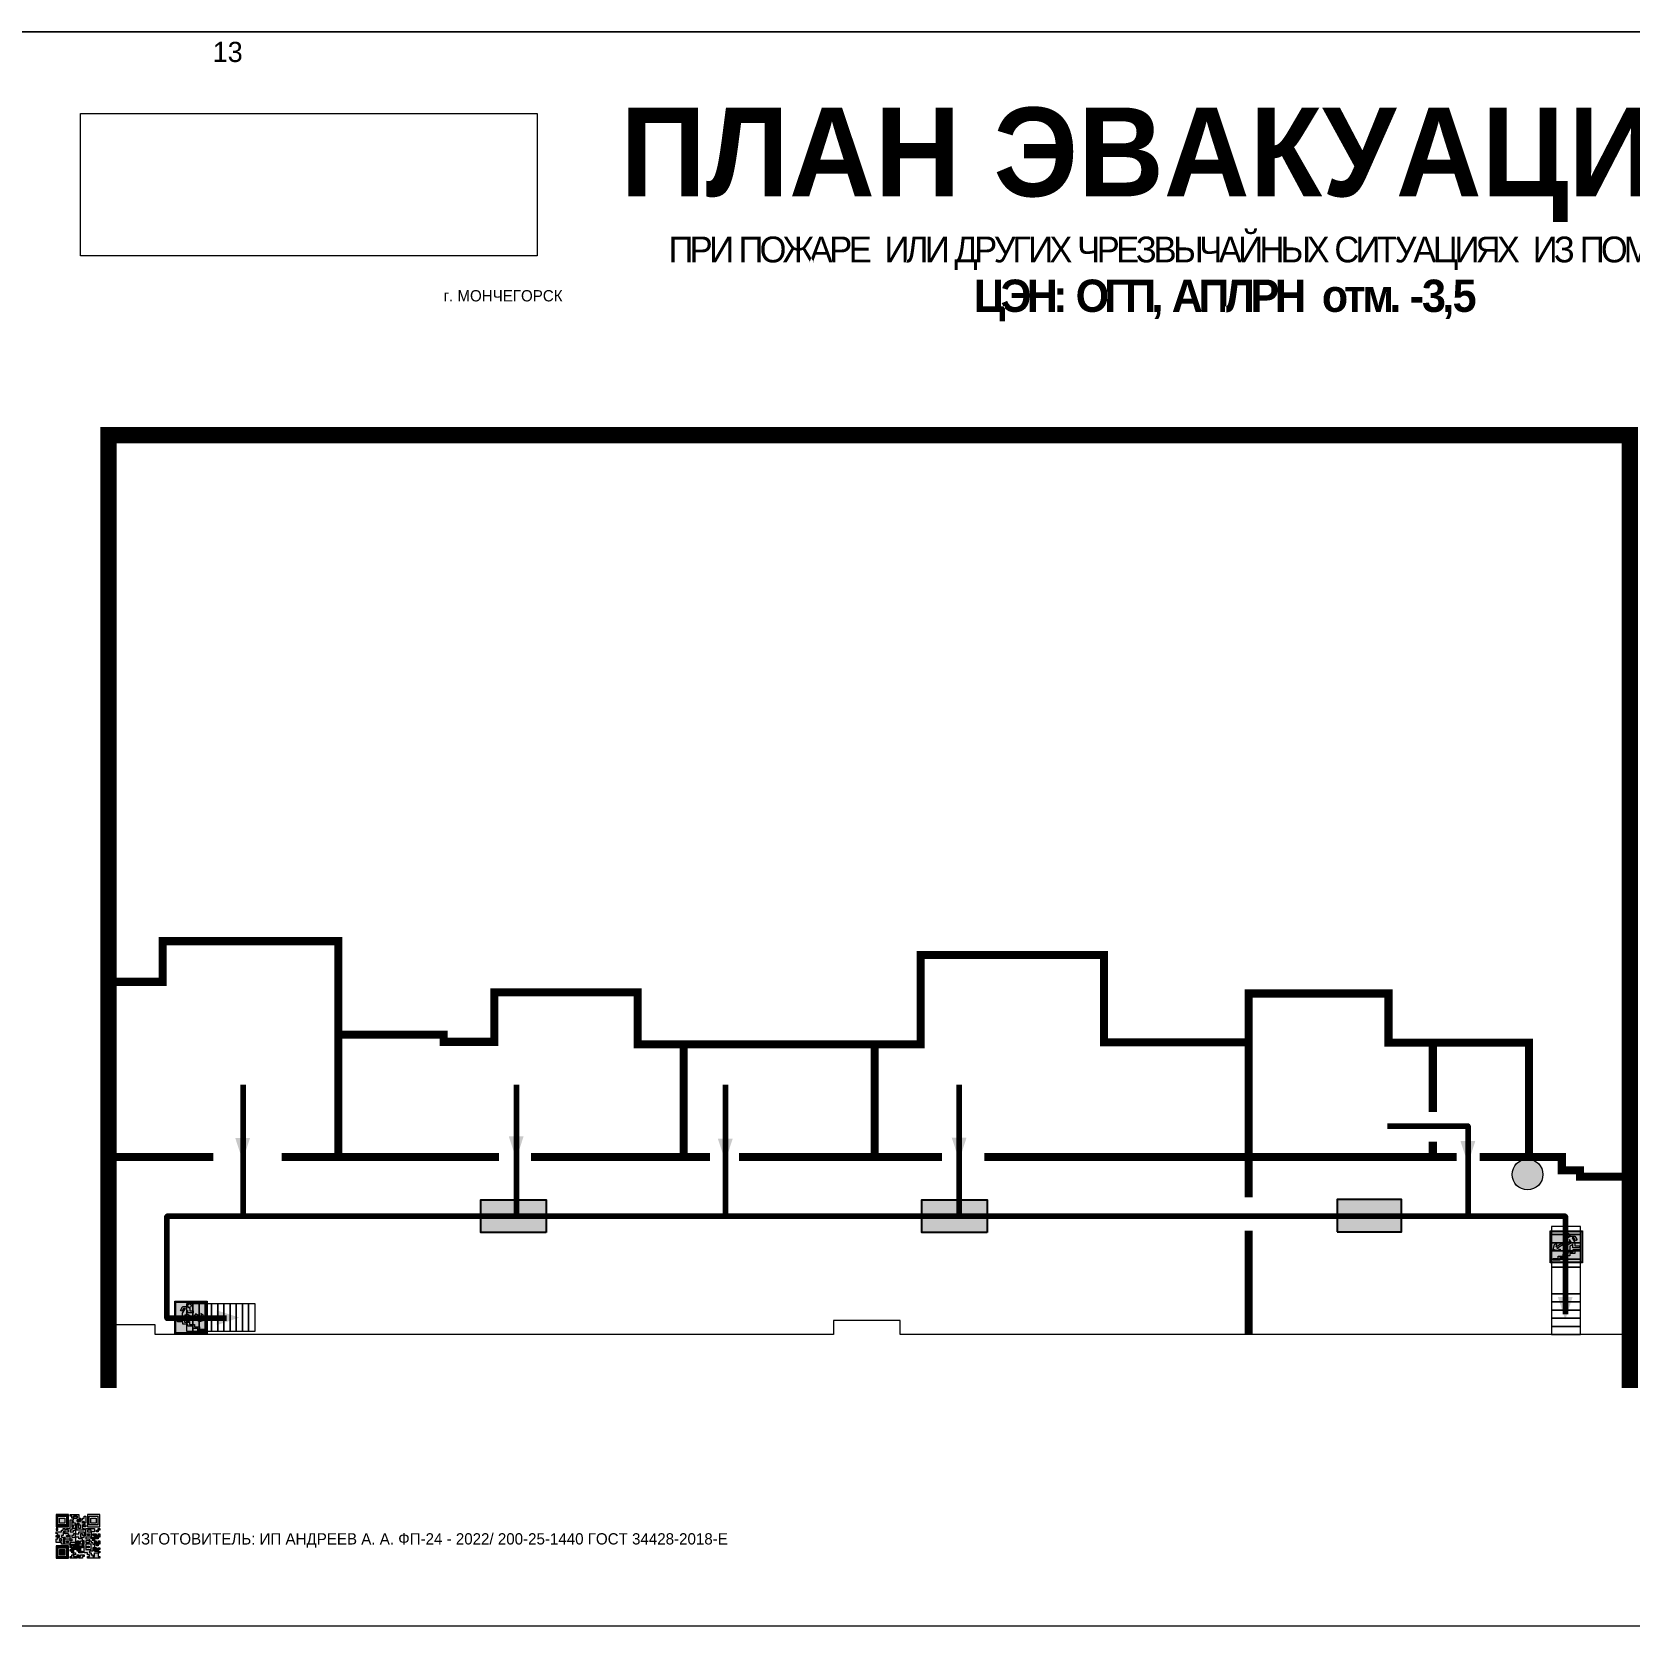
# Model space of a CAD drawing. Header units: millimetres. Extents: x 13810 to 67229, y 12374 to 21950.
# Drawn here: x 43594.5 to 43990.4, y 13759.1 to 14154.1 of the extents above; entities that cross this region are included whole.
import ezdxf

# ---------------------------------------------------------------- set-up
doc = ezdxf.new("R2010")
doc.units = ezdxf.units.MM
doc.layers.add('План_Штампы', color=7, linetype='Continuous')
doc.styles.add('обычный', font='arial.ttf')
picture_1 = doc.add_image_def('image1.jpg', size_in_pixel=(337, 105))

# ---------------------------------------------------------------- blocks, each defined once
blk = doc.blocks.new('QR')
at = {"lineweight": 0}
h = blk.add_hatch(color=256, dxfattribs=at)
h.dxf.hatch_style = 1
h.paths.add_polyline_path([(9241.16, 2687.38), (9242.01, 2687.38), (9242.01, 2687.83), (9241.59, 2687.83), (9241.59, 2688.68), (9239.45, 2688.68), (9239.45, 2688.25), (9239.86, 2688.25), (9239.86, 2687.83), (9240.29, 2687.83), (9240.29, 2688.25), (9241.16, 2688.25), (9241.16, 2687.83), (9240.29, 2687.83), (9240.29, 2687.38), (9239.45, 2687.38), (9239.45, 2685.22), (9238.57, 2685.22), (9238.57, 2684.8), (9239.02, 2684.8), (9239.02, 2684.37), (9238.13, 2684.37), (9238.13, 2683.92), (9239.02, 2683.92), (9239.02, 2683.5), (9239.44, 2683.5), (9239.44, 2682.64), (9239.87, 2682.64), (9239.87, 2682.18), (9239.44, 2682.18), (9239.44, 2682.64), (9238.13, 2682.64), (9238.13, 2681.76), (9237.71, 2681.76), (9237.71, 2682.64), (9238.13, 2682.64), (9238.13, 2683.07), (9237.27, 2683.07), (9237.27, 2683.51), (9237.71, 2683.51), (9237.71, 2684.37), (9238.13, 2684.37), (9238.13, 2685.22), (9237.71, 2685.22), (9237.71, 2684.8), (9237.28, 2684.8), (9237.28, 2684.38), (9235.98, 2684.38), (9235.98, 2683.92), (9236.4, 2683.92), (9236.4, 2683.49), (9236.84, 2683.49), (9236.84, 2683.07), (9236.4, 2683.07), (9236.4, 2682.64), (9235.98, 2682.64), (9235.98, 2681.76), (9237.29, 2681.76), (9237.29, 2681.33), (9239.43, 2681.33), (9239.43, 2681.76), (9240.74, 2681.76), (9240.74, 2683.05), (9239.87, 2683.05), (9239.87, 2683.5), (9240.29, 2683.5), (9240.29, 2683.91), (9240.74, 2683.91), (9240.74, 2684.81), (9240.29, 2684.81), (9240.29, 2684.79), (9240.29, 2684.37), (9239.45, 2684.37), (9239.45, 2684.8), (9239.87, 2684.8), (9239.87, 2685.21), (9240.74, 2685.21), (9240.74, 2686.1), (9240.29, 2686.1), (9240.29, 2685.64), (9239.86, 2685.64), (9239.86, 2686.95), (9240.29, 2686.95), (9240.29, 2686.52), (9240.74, 2686.52), (9240.74, 2686.1), (9241.16, 2686.1), (9241.16, 2686.53), (9241.59, 2686.53), (9241.59, 2686.1), (9242.02, 2686.1), (9242.02, 2685.21), (9241.59, 2685.21), (9241.59, 2686.1), (9241.16, 2686.1), (9241.16, 2685.21), (9240.74, 2685.21), (9240.74, 2684.81), (9242.89, 2684.81), (9242.89, 2685.22), (9242.47, 2685.22), (9242.47, 2686.11), (9242.89, 2686.11), (9242.89, 2686.52), (9242.46, 2686.52), (9242.46, 2686.95), (9242.89, 2686.95), (9242.89, 2686.52), (9243.32, 2686.52), (9243.32, 2688.26), (9242.9, 2688.26), (9242.9, 2687.83), (9242.47, 2687.83), (9242.47, 2687.38), (9242.01, 2687.38), (9242.01, 2686.94), (9241.16, 2686.94)])
h.paths.add_polyline_path([(9239.02, 2682.18), (9239.02, 2681.76), (9238.54, 2681.76), (9238.54, 2682.18)], flags=16)
h.paths.add_polyline_path([(9237.27, 2682.65), (9237.27, 2682.19), (9236.83, 2682.19), (9236.83, 2682.65)], flags=16)
h = blk.add_hatch(color=256, dxfattribs=at)
h.dxf.hatch_style = 1
h.paths.add_polyline_path([(9238.15, 2687.83), (9236.83, 2687.83), (9236.83, 2686.52), (9238.15, 2686.52)], flags=0)
h.paths.add_polyline_path([(9239.01, 2685.65), (9239.01, 2688.68), (9235.98, 2688.68), (9235.98, 2685.65)])
h.paths.add_polyline_path([(9236.41, 2686.1), (9236.41, 2688.26), (9238.56, 2688.26), (9238.56, 2686.1)], flags=16)
h.paths.add_polyline_path([(9236.83, 2686.52), (9236.83, 2687.83), (9238.15, 2687.83), (9238.15, 2686.52)], flags=0)
h = blk.add_hatch(color=256, dxfattribs=at)
h.dxf.hatch_style = 1
h.paths.add_polyline_path([(9238.15, 2686.52), (9238.15, 2687.83), (9236.83, 2687.83), (9236.83, 2686.52)])
h.paths.add_polyline_path([(9245.91, 2686.52), (9245.91, 2687.83), (9244.59, 2687.83), (9244.59, 2686.52)], flags=0)
h.paths.add_polyline_path([(9246.77, 2685.65), (9246.77, 2688.68), (9243.74, 2688.68), (9243.74, 2685.65)])
h.paths.add_polyline_path([(9244.17, 2686.1), (9244.17, 2688.26), (9246.32, 2688.26), (9246.32, 2686.1)], flags=16)
h.paths.add_polyline_path([(9244.59, 2686.52), (9244.59, 2687.83), (9245.91, 2687.83), (9245.91, 2686.52)], flags=0)
h = blk.add_hatch(color=256, dxfattribs=at)
h.dxf.hatch_style = 1
h.paths.add_polyline_path([(9243.32, 2686.11), (9242.89, 2686.11), (9242.89, 2685.64), (9243.32, 2685.64)])
h.paths.add_polyline_path([(9239.02, 2683.07), (9239.02, 2683.5), (9238.56, 2683.5), (9238.56, 2683.07)])
h.paths.add_polyline_path([(9236.4, 2684.8), (9236.4, 2685.22), (9235.98, 2685.22), (9235.98, 2684.8)])
h.paths.add_polyline_path([(9236.4, 2683.07), (9236.4, 2683.49), (9235.98, 2683.49), (9235.98, 2683.07)])
h = blk.add_hatch(color=256, dxfattribs=at)
h.dxf.hatch_style = 1
h.paths.add_polyline_path([(9240.75, 2681.76), (9240.75, 2681.35), (9241.17, 2681.35), (9241.17, 2681.76)])
h.paths.add_polyline_path([(9241.6, 2682.18), (9241.17, 2682.18), (9241.17, 2681.76), (9241.6, 2681.76)])
h.paths.add_polyline_path([(9242.47, 2681.34), (9242.47, 2682.19), (9242.02, 2682.19), (9242.02, 2681.76), (9241.6, 2681.76), (9241.6, 2681.34)])
h.paths.add_polyline_path([(9239.87, 2678.3), (9239.44, 2678.3), (9239.44, 2677.89), (9241.17, 2677.89), (9241.17, 2678.3), (9240.28, 2678.3), (9240.28, 2678.73), (9239.87, 2678.73)])
h.paths.add_polyline_path([(9240.75, 2678.73), (9240.75, 2679.19), (9240.28, 2679.19), (9240.28, 2678.73)])
h.paths.add_polyline_path([(9241.6, 2678.73), (9241.17, 2678.73), (9241.17, 2678.3), (9241.6, 2678.3)])
h.paths.add_polyline_path([(9242.02, 2678.3), (9241.6, 2678.3), (9241.6, 2677.89), (9242.48, 2677.89), (9242.48, 2678.31), (9242.9, 2678.31), (9242.9, 2678.73), (9242.02, 2678.73)])
h.paths.add_polyline_path([(9246.36, 2684.37), (9246.36, 2684.79), (9245.93, 2684.79), (9245.93, 2684.37)])
h.paths.add_polyline_path([(9246.78, 2685.2), (9246.36, 2685.2), (9246.36, 2684.79), (9246.78, 2684.79)])
h.paths.add_polyline_path([(9245.91, 2687.83), (9244.59, 2687.83), (9244.59, 2686.52), (9245.91, 2686.52)])
h = blk.add_hatch(color=256, dxfattribs=at)
h.dxf.hatch_style = 1
h.paths.add_polyline_path([(9243.32, 2682.64), (9243.32, 2683.07), (9244.62, 2683.07), (9244.62, 2684.37), (9243.74, 2684.37), (9243.74, 2684.8), (9244.62, 2684.8), (9244.62, 2684.37), (9245.48, 2684.37), (9245.48, 2685.22), (9243.32, 2685.22), (9243.32, 2683.5), (9242.89, 2683.5), (9242.89, 2683.06), (9242.01, 2683.06), (9242.01, 2683.91), (9242.47, 2683.91), (9242.47, 2683.5), (9242.89, 2683.5), (9242.89, 2684.38), (9241.59, 2684.38), (9241.59, 2683.91), (9240.74, 2683.91), (9240.74, 2683.05), (9241.59, 2683.05), (9241.59, 2682.64), (9242.47, 2682.64), (9242.47, 2682.19), (9242.91, 2682.19), (9242.91, 2681.34), (9242.48, 2681.34), (9242.48, 2680.91), (9242.91, 2680.91), (9242.91, 2679.17), (9243.75, 2679.17), (9243.75, 2678.73), (9244.2, 2678.73), (9244.2, 2678.3), (9243.75, 2678.3), (9243.75, 2677.88), (9246.78, 2677.88), (9246.78, 2678.3), (9246.35, 2678.3), (9246.35, 2679.19), (9245.48, 2679.19), (9245.48, 2678.31), (9245.05, 2678.31), (9245.05, 2678.73), (9244.62, 2678.73), (9244.62, 2679.19), (9244.2, 2679.19), (9244.2, 2679.61), (9245.05, 2679.61), (9245.05, 2680.46), (9245.48, 2680.46), (9245.48, 2681.34), (9245.04, 2681.34), (9245.04, 2681.76), (9244.63, 2681.76), (9244.63, 2682.19), (9244.21, 2682.19), (9244.21, 2681.76), (9243.32, 2681.76), (9243.32, 2682.19), (9244.21, 2682.19), (9244.21, 2682.64)])
h.paths.add_polyline_path([(9243.75, 2683.49), (9243.75, 2683.92), (9244.21, 2683.92), (9244.21, 2683.49)], flags=16)
h.paths.add_polyline_path([(9243.32, 2681.34), (9244.63, 2681.34), (9244.63, 2680.04), (9243.32, 2680.04)], flags=16)
h.paths.add_polyline_path([(9243.76, 2680.89), (9244.18, 2680.89), (9244.18, 2680.48), (9243.76, 2680.48)], flags=0)
h = blk.add_hatch(color=256, dxfattribs=at)
h.dxf.hatch_style = 1
h.paths.add_polyline_path([(9235.98, 2680.9), (9235.98, 2677.86), (9239.02, 2677.86), (9239.02, 2680.9)])
h.paths.add_polyline_path([(9238.57, 2680.48), (9238.57, 2678.32), (9236.41, 2678.32), (9236.41, 2680.48)], flags=16)
h.paths.add_polyline_path([(9238.15, 2680.05), (9238.15, 2678.74), (9236.83, 2678.74), (9236.83, 2680.05)], flags=0)
h = blk.add_hatch(color=256, dxfattribs=at)
h.dxf.hatch_style = 1
h.paths.add_polyline_path([(9242.02, 2680.46), (9242.48, 2680.46), (9242.48, 2680.91), (9241.58, 2680.91), (9241.58, 2681.35), (9241.17, 2681.35), (9241.17, 2680.91), (9240.75, 2680.91), (9240.75, 2681.33), (9239.43, 2681.33), (9239.43, 2680.46), (9239.86, 2680.46), (9239.86, 2680.92), (9240.3, 2680.92), (9240.3, 2680.46), (9239.86, 2680.46), (9239.86, 2680.04), (9239.44, 2680.04), (9239.44, 2679.62), (9239.86, 2679.62), (9239.86, 2679.19), (9240.29, 2679.19), (9240.29, 2680.03), (9241.18, 2680.03), (9241.18, 2680.47), (9241.6, 2680.47), (9241.6, 2680.03), (9241.18, 2680.03), (9241.18, 2679.61), (9241.6, 2679.61), (9241.6, 2679.19), (9242.47, 2679.19), (9242.47, 2679.6), (9242.02, 2679.6)])
h = blk.add_hatch(color=256, dxfattribs=at)
h.dxf.hatch_style = 1
h.paths.add_polyline_path([(9244.18, 2680.48), (9244.18, 2680.89), (9243.76, 2680.89), (9243.76, 2680.48)])
h = blk.add_hatch(color=256, dxfattribs=at)
h.dxf.hatch_style = 1
h.paths.add_polyline_path([(9246.36, 2683.07), (9246.78, 2683.07), (9246.78, 2683.92), (9246.36, 2683.92), (9246.36, 2683.49), (9245.92, 2683.49), (9245.92, 2683.92), (9245.06, 2683.92), (9245.06, 2683.49), (9245.48, 2683.49), (9245.48, 2683.07), (9244.62, 2683.07), (9244.62, 2682.65), (9245.05, 2682.65), (9245.05, 2682.18), (9245.48, 2682.18), (9245.48, 2682.65), (9246.36, 2682.65)])
h.paths.add_polyline_path([(9246.78, 2682.18), (9246.36, 2682.18), (9246.36, 2681.75), (9245.92, 2681.75), (9245.92, 2682.18), (9245.48, 2682.18), (9245.48, 2681.34), (9245.48, 2681.34), (9245.94, 2681.34), (9245.94, 2680.91), (9246.36, 2680.91), (9246.36, 2681.34), (9246.78, 2681.34)])
h = blk.add_hatch(color=256, dxfattribs=at)
h.dxf.hatch_style = 1
h.paths.add_polyline_path([(9238.15, 2680.05), (9236.83, 2680.05), (9236.83, 2678.74), (9238.15, 2678.74)])
h = blk.add_hatch(color=256, dxfattribs=at)
h.dxf.hatch_style = 1
h.paths.add_polyline_path([(9245.93, 2680.04), (9245.93, 2680.46), (9245.48, 2680.46), (9245.48, 2679.62), (9246.35, 2679.62), (9246.35, 2680.04)])
h.paths.add_polyline_path([(9246.78, 2680.04), (9246.78, 2680.46), (9246.35, 2680.46), (9246.35, 2680.04)])
h.paths.add_polyline_path([(9246.78, 2679.18), (9246.78, 2679.62), (9246.35, 2679.62), (9246.35, 2679.18)])
for points in [[(9237.71, 2685.22), (9238.13, 2685.22), (9238.13, 2684.37), (9237.71, 2684.37), (9237.71, 2683.51), (9237.27, 2683.51), (9237.27, 2683.07), (9238.13, 2683.07), (9238.13, 2682.64), (9237.71, 2682.64), (9237.71, 2681.76), (9238.13, 2681.76), (9238.13, 2682.64), (9239.44, 2682.64), (9239.44, 2683.5), (9239.02, 2683.5), (9239.02, 2683.07), (9238.56, 2683.07), (9238.56, 2683.5), (9239.02, 2683.5), (9239.02, 2683.92), (9238.13, 2683.92), (9238.13, 2684.37), (9239.02, 2684.37), (9239.02, 2684.8), (9238.57, 2684.8), (9238.57, 2685.22), (9239.45, 2685.22), (9239.45, 2687.38), (9240.29, 2687.38), (9240.29, 2687.83), (9239.86, 2687.83), (9239.86, 2688.25), (9239.45, 2688.25), (9239.45, 2688.68), (9241.59, 2688.68), (9241.59, 2687.83), (9242.01, 2687.83), (9242.01, 2687.38), (9242.47, 2687.38), (9242.47, 2687.83), (9242.9, 2687.83), (9242.9, 2688.26), (9243.32, 2688.26), (9243.32, 2686.52), (9242.89, 2686.52), (9242.89, 2686.11), (9243.32, 2686.11), (9243.32, 2685.64), (9242.89, 2685.64), (9242.89, 2686.11), (9242.47, 2686.11), (9242.47, 2685.22), (9242.89, 2685.22), (9242.89, 2684.81), (9240.74, 2684.81), (9240.74, 2683.91), (9241.59, 2683.91), (9241.59, 2684.38), (9242.89, 2684.38), (9242.89, 2683.5), (9242.47, 2683.5), (9242.47, 2683.91), (9242.01, 2683.91), (9242.01, 2683.06), (9242.89, 2683.06), (9242.89, 2683.5), (9243.32, 2683.5), (9243.32, 2685.22), (9245.48, 2685.22), (9245.48, 2684.37), (9244.62, 2684.37), (9244.62, 2683.07), (9245.48, 2683.07), (9245.48, 2683.49), (9245.06, 2683.49), (9245.06, 2683.92), (9245.92, 2683.92), (9245.92, 2683.49), (9246.36, 2683.49), (9246.36, 2683.92), (9246.78, 2683.92), (9246.78, 2683.07), (9246.36, 2683.07), (9246.36, 2682.65), (9245.48, 2682.65), (9245.48, 2682.18), (9245.92, 2682.18), (9245.92, 2681.75), (9246.36, 2681.75), (9246.36, 2682.18), (9246.78, 2682.18), (9246.78, 2681.34), (9246.36, 2681.34), (9246.36, 2680.91), (9245.94, 2680.91), (9245.94, 2681.34), (9245.48, 2681.34), (9245.48, 2680.46), (9245.93, 2680.46), (9245.93, 2680.04), (9246.35, 2680.04), (9246.35, 2680.46), (9246.78, 2680.46), (9246.78, 2680.04), (9246.78, 2680.04), (9246.35, 2680.04), (9246.35, 2679.62), (9246.78, 2679.62), (9246.78, 2679.18), (9246.35, 2679.18), (9246.35, 2678.3), (9246.78, 2678.3), (9246.78, 2677.88), (9243.75, 2677.88), (9243.75, 2678.3), (9244.2, 2678.3), (9244.2, 2678.73), (9243.75, 2678.73), (9243.75, 2679.17), (9242.91, 2679.17), (9242.91, 2680.91), (9242.48, 2680.91), (9242.48, 2680.46), (9242.02, 2680.46), (9242.02, 2679.6), (9242.47, 2679.6), (9242.47, 2679.19), (9241.6, 2679.19), (9241.6, 2679.61), (9241.18, 2679.61), (9241.18, 2680.03), (9240.29, 2680.03), (9240.29, 2679.19), (9240.75, 2679.19), (9240.75, 2678.73), (9240.28, 2678.73), (9240.28, 2678.3), (9241.17, 2678.3), (9241.17, 2678.73), (9241.6, 2678.73), (9241.6, 2678.3), (9242.02, 2678.3), (9242.02, 2678.73), (9242.9, 2678.73), (9242.9, 2678.31), (9242.48, 2678.31), (9242.48, 2677.89), (9241.6, 2677.89), (9241.6, 2678.3), (9241.17, 2678.3), (9241.17, 2677.89), (9239.44, 2677.89), (9239.44, 2678.3), (9239.87, 2678.3), (9239.87, 2678.73), (9240.28, 2678.73), (9240.28, 2679.19), (9240.29, 2679.19), (9239.86, 2679.19), (9239.86, 2679.62), (9239.44, 2679.62), (9239.44, 2680.04), (9239.86, 2680.04), (9239.86, 2680.46), (9239.43, 2680.46), (9239.43, 2681.33), (9237.29, 2681.33), (9237.29, 2681.76), (9235.98, 2681.76), (9235.98, 2682.64), (9236.4, 2682.64), (9236.4, 2683.07), (9235.98, 2683.07), (9235.98, 2683.49), (9236.4, 2683.49), (9236.4, 2683.92), (9235.98, 2683.92), (9235.98, 2684.38), (9237.28, 2684.38), (9237.28, 2684.8), (9237.71, 2684.8), (9237.71, 2685.22), (9237.92, 2685.22)], [(9240.74, 2685.21), (9239.87, 2685.21), (9239.87, 2684.8), (9239.45, 2684.8), (9239.45, 2684.37), (9240.29, 2684.37), (9240.29, 2684.79), (9240.29, 2684.81), (9240.74, 2684.81), (9240.74, 2685.21), (9239.87, 2685.21)], [(9240.74, 2686.1), (9240.74, 2686.52), (9240.29, 2686.52), (9240.29, 2686.95), (9239.86, 2686.95), (9239.86, 2685.64), (9240.29, 2685.64), (9240.29, 2686.1), (9240.74, 2686.1), (9240.74, 2686.52)], [(9244.62, 2684.37), (9244.62, 2684.8), (9243.74, 2684.8), (9243.74, 2684.37), (9244.62, 2684.37)], [(9240.74, 2683.05), (9240.74, 2681.76), (9239.43, 2681.76), (9239.43, 2681.33), (9240.75, 2681.33), (9240.75, 2681.35), (9240.75, 2680.91), (9241.17, 2680.91), (9241.17, 2681.35), (9241.58, 2681.35), (9241.58, 2680.91), (9242.48, 2680.91), (9242.48, 2681.34), (9242.91, 2681.34), (9242.91, 2682.19), (9242.47, 2682.19), (9242.47, 2682.64), (9241.59, 2682.64), (9241.59, 2683.05), (9240.74, 2683.05)], [(9239.86, 2680.46), (9239.86, 2680.92), (9240.3, 2680.92), (9240.3, 2680.46), (9239.86, 2680.46)], [(9240.74, 2683.91), (9240.29, 2683.91), (9240.29, 2683.5), (9239.87, 2683.5), (9239.87, 2683.05), (9240.74, 2683.05), (9240.74, 2683.91)], [(9241.6, 2681.76), (9242.02, 2681.76), (9242.02, 2682.19), (9242.47, 2682.19), (9242.47, 2681.34), (9241.6, 2681.34), (9241.6, 2681.76)], [(9244.62, 2683.07), (9243.32, 2683.07), (9243.32, 2682.64), (9244.21, 2682.64), (9244.21, 2682.19), (9243.32, 2682.19), (9243.32, 2681.76), (9244.21, 2681.76), (9244.21, 2682.19), (9244.63, 2682.19), (9244.63, 2681.76), (9245.04, 2681.76), (9245.04, 2681.34), (9245.48, 2681.34)], [(9245.48, 2682.18), (9245.05, 2682.18), (9245.05, 2682.65), (9244.62, 2682.65), (9244.62, 2683.07)], [(9245.48, 2682.18), (9245.48, 2681.34)], [(9245.48, 2680.46), (9245.05, 2680.46), (9245.05, 2679.61), (9244.2, 2679.61), (9244.2, 2679.19), (9244.62, 2679.19), (9244.62, 2678.73), (9245.05, 2678.73), (9245.05, 2678.31), (9245.48, 2678.31), (9245.48, 2679.19), (9246.35, 2679.19), (9246.35, 2679.07)], [(9246.35, 2679.62), (9245.48, 2679.62), (9245.48, 2680.46)], [(9245.48, 2680.46), (9245.48, 2679.62), (9246.35, 2679.62), (9246.35, 2680.04), (9245.93, 2680.04), (9245.93, 2680.46), (9245.48, 2680.46), (9245.48, 2679.62)], [(9246.35, 2679.62), (9246.35, 2679.18)]]:
    blk.add_lwpolyline(points, dxfattribs=at)
for points in [[(9235.98, 2685.65), (9239.01, 2685.65), (9239.01, 2688.68), (9235.98, 2688.68)], [(9243.74, 2685.65), (9246.77, 2685.65), (9246.77, 2688.68), (9243.74, 2688.68)], [(9235.98, 2684.8), (9236.4, 2684.8), (9236.4, 2685.22), (9235.98, 2685.22)], [(9236.41, 2688.26), (9238.56, 2688.26), (9238.56, 2686.1), (9236.41, 2686.1)], [(9236.83, 2687.83), (9238.15, 2687.83), (9238.15, 2686.52), (9236.83, 2686.52)], [(9240.29, 2687.83), (9241.16, 2687.83), (9241.16, 2688.25), (9240.29, 2688.25)], [(9240.29, 2688.25), (9241.16, 2688.25), (9241.16, 2687.83), (9240.29, 2687.83)], [(9241.16, 2686.1), (9240.74, 2686.1), (9240.74, 2685.21), (9241.16, 2685.21)], [(9242.01, 2687.38), (9241.16, 2687.38), (9241.16, 2686.94), (9242.01, 2686.94)], [(9241.16, 2687.38), (9242.01, 2687.38), (9242.01, 2686.94), (9241.16, 2686.94)], [(9241.16, 2686.53), (9241.59, 2686.53), (9241.59, 2686.1), (9241.16, 2686.1)], [(9241.59, 2686.1), (9242.02, 2686.1), (9242.02, 2685.21), (9241.59, 2685.21)], [(9242.89, 2686.52), (9242.46, 2686.52), (9242.46, 2686.95), (9242.89, 2686.95)], [(9244.17, 2688.26), (9246.32, 2688.26), (9246.32, 2686.1), (9244.17, 2686.1)], [(9244.59, 2687.83), (9245.91, 2687.83), (9245.91, 2686.52), (9244.59, 2686.52)], [(9245.93, 2684.79), (9246.36, 2684.79), (9246.36, 2684.37), (9245.93, 2684.37)], [(9246.36, 2685.2), (9246.78, 2685.2), (9246.78, 2684.79), (9246.36, 2684.79)], [(9235.98, 2677.86), (9239.02, 2677.86), (9239.02, 2680.9), (9235.98, 2680.9)], [(9236.4, 2683.07), (9236.84, 2683.07), (9236.84, 2683.49), (9236.4, 2683.49)], [(9236.83, 2682.19), (9237.27, 2682.19), (9237.27, 2682.65), (9236.83, 2682.65)], [(9238.54, 2682.18), (9239.02, 2682.18), (9239.02, 2681.76), (9238.54, 2681.76)], [(9239.44, 2682.64), (9239.87, 2682.64), (9239.87, 2682.18), (9239.44, 2682.18)], [(9240.75, 2681.76), (9241.17, 2681.76), (9241.17, 2681.35), (9240.75, 2681.35)], [(9241.17, 2682.18), (9241.6, 2682.18), (9241.6, 2681.76), (9241.17, 2681.76)], [(9243.32, 2680.04), (9244.63, 2680.04), (9244.63, 2681.34), (9243.32, 2681.34)], [(9243.75, 2683.92), (9244.21, 2683.92), (9244.21, 2683.49), (9243.75, 2683.49)], [(9243.76, 2680.89), (9244.18, 2680.89), (9244.18, 2680.48), (9243.76, 2680.48)], [(9236.41, 2680.48), (9238.57, 2680.48), (9238.57, 2678.32), (9236.41, 2678.32)], [(9236.83, 2680.05), (9238.15, 2680.05), (9238.15, 2678.74), (9236.83, 2678.74)], [(9241.18, 2680.03), (9241.6, 2680.03), (9241.6, 2680.47), (9241.18, 2680.47)]]:
    blk.add_lwpolyline(points, close=True, dxfattribs=at)
blk = doc.blocks.new('A$C7B8C2D5B')
at = {"lineweight": 0}
h = blk.add_hatch(color=5, dxfattribs=at)
h.dxf.hatch_style = 1
h.paths.add_polyline_path([(1.4, -3.02, 1), (-2.11, -3.02, 1)])
at = {"color": 5, "lineweight": 0}
blk.add_circle((-0.36, -3.02), 1.75, dxfattribs=at)
blk = doc.blocks.new('A$C32E8229D')
at = {"true_color": 0xffffff}
blk.add_hatch(color=7, dxfattribs=at).paths.add_polyline_path([(0, 0), (0, -8), (16, -8), (16, 0)])
h = blk.add_hatch(color=126)
h.paths.add_polyline_path([(0.2, -0.2), (15.8, -0.2), (15.8, -7.8), (0.2, -7.8)])
h.paths.add_polyline_path([(13.49, -2.05), (12.08, -2.05), (11.37, -2.63, 0.162397), (11.29, -2.84), (11.29, -3.63), (10.35, -3.63), (10.35, -4.05), (11.68, -4.05), (11.68, -3.48), (12.26, -4.28), (11.29, -5.1), (11.29, -6.78), (11.85, -6.78), (11.85, -5.44), (12.8, -4.64), (12.8, -5.94), (14.46, -5.94), (14.46, -5.39), (13.45, -5.39), (13.45, -3.97), (12.46, -2.59), (13.15, -2.59), (13.69, -3.34), (14.18, -3)], flags=16)
h.paths.add_polyline_path([(10.74, -1.82, 1), (11.8, -1.82, 1)], flags=16)
h.paths.add_polyline_path([(9.39, -3.59), (5.99, -3.59), (6.56, -3.03), (5.91, -3.03), (5.1, -3.83), (5.91, -4.64), (6.56, -4.64), (5.99, -4.09), (9.39, -4.09)], flags=16)
h.paths.add_polyline_path([(4.29, -1.08), (1.72, -1.08), (1.72, -6.6), (4.29, -6.6)], flags=16)
at = {"color": 126}
blk.add_lwpolyline([(16, -8), (0, -8), (0, 0), (16, 0)], close=True, dxfattribs=at)
blk = doc.blocks.new('вниз')
at = {"lineweight": 0, "true_color": 0xffffff}
h = blk.add_hatch(color=7, dxfattribs=at)
h.dxf.hatch_style = 1
h.paths.add_polyline_path([(40994.51, -4472.22), (40986.51, -4472.22), (40986.51, -4480.22), (40994.51, -4480.22)])
h.paths.add_polyline_path([(40994.31, -4472.42), (40994.31, -4480.01), (40986.71, -4480.01), (40986.71, -4472.42)], flags=16)
h.paths.add_polyline_path([(40988.43, -4473.53), (40989.43, -4473.53), (40990.19, -4473.96), (40990.19, -4474.6), (40991, -4474.6), (40991, -4475.06), (40989.73, -4475.06), (40989.73, -4474.46), (40989.3, -4475.18), (40990.17, -4475.7), (40990.17, -4477.11), (40989.63, -4477.11), (40989.63, -4476.01), (40988.94, -4475.59), (40988.94, -4476.46), (40988.94, -4476.46), (40987.47, -4476.46), (40987.26, -4476.46), (40987.26, -4475.92), (40988.4, -4475.92), (40988.4, -4475.2), (40989.1, -4473.99), (40988.66, -4473.99), (40988.24, -4474.7), (40987.86, -4474.47), (40988.41, -4473.56)], flags=0)
h.paths.add_polyline_path([(40990.55, -4473.29, -1), (40989.69, -4473.29, -1)], flags=0)
h.paths.add_polyline_path([(40988.85, -4476.89), (40988.85, -4477.43), (40990.1, -4477.43), (40990.1, -4477.99), (40991.34, -4477.99), (40991.34, -4478.54), (40992.59, -4478.54), (40992.59, -4479.09), (40993.83, -4479.09), (40993.83, -4479.52), (40992.17, -4479.52), (40992.17, -4478.97), (40990.91, -4478.97), (40990.91, -4478.41), (40989.68, -4478.41), (40989.68, -4477.86), (40988.43, -4477.86), (40988.43, -4477.31), (40987.6, -4477.31), (40987.18, -4477.31), (40987.18, -4476.89)], flags=0)
h.paths.add_polyline_path([(40991.61, -4475.33), (40993.12, -4476.2), (40992.9, -4475.27), (40993.48, -4475.6), (40993.83, -4476.88), (40992.56, -4477.22), (40991.97, -4476.88), (40992.9, -4476.61), (40991.38, -4475.74), (40991.58, -4475.39)], flags=0)
h.paths.add_polyline_path([(40990.19, -4473.96), (40989.43, -4473.53), (40988.43, -4473.53), (40988.41, -4473.56), (40987.86, -4474.47), (40988.24, -4474.7), (40988.66, -4473.99), (40989.1, -4473.99), (40988.4, -4475.2), (40988.4, -4475.92), (40987.26, -4475.92), (40987.26, -4476.46), (40987.47, -4476.46), (40988.94, -4476.46), (40988.94, -4476.27), (40988.94, -4475.59), (40989.63, -4476.01), (40989.63, -4477.11), (40990.17, -4477.11), (40990.17, -4475.7), (40989.3, -4475.18), (40989.73, -4474.46), (40989.73, -4475.06), (40991, -4475.06), (40991, -4474.6), (40990.19, -4474.6)], flags=0)
h.paths.add_polyline_path([(40990.55, -4473.29, 1), (40989.69, -4473.29, 1)], flags=0)
h.paths.add_polyline_path([(40991.61, -4475.33), (40991.58, -4475.39), (40991.38, -4475.74), (40992.9, -4476.61), (40991.97, -4476.88), (40992.56, -4477.22), (40993.83, -4476.88), (40993.48, -4475.6), (40992.9, -4475.27), (40993.12, -4476.2)], flags=0)
h.paths.add_polyline_path([(40990.1, -4477.43), (40988.85, -4477.43), (40988.85, -4476.89), (40987.18, -4476.89), (40987.18, -4477.31), (40987.6, -4477.31), (40988.43, -4477.31), (40988.43, -4477.86), (40989.68, -4477.86), (40989.68, -4478.41), (40990.91, -4478.41), (40990.91, -4478.97), (40992.17, -4478.97), (40992.17, -4479.52), (40993.83, -4479.52), (40993.83, -4479.09), (40992.59, -4479.09), (40992.59, -4478.54), (40991.34, -4478.54), (40991.34, -4477.99), (40990.1, -4477.99)], flags=0)
at = {"lineweight": 0}
h = blk.add_hatch(color=126, dxfattribs=at)
h.dxf.hatch_style = 1
h.paths.add_polyline_path([(40994.31, -4472.42), (40986.71, -4472.42), (40986.71, -4480.01), (40994.31, -4480.01)])
h.paths.add_polyline_path([(40988.43, -4473.53), (40989.43, -4473.53), (40990.19, -4473.96), (40990.19, -4474.6), (40991, -4474.6), (40991, -4475.06), (40989.73, -4475.06), (40989.73, -4474.46), (40989.3, -4475.18), (40990.17, -4475.7), (40990.17, -4477.11), (40989.63, -4477.11), (40989.63, -4476.01), (40988.94, -4475.59), (40988.94, -4476.46), (40988.94, -4476.46), (40987.47, -4476.46), (40987.26, -4476.46), (40987.26, -4475.92), (40988.4, -4475.92), (40988.4, -4475.2), (40989.1, -4473.99), (40988.66, -4473.99), (40988.24, -4474.7), (40987.86, -4474.47), (40988.41, -4473.56)], flags=16)
h.paths.add_polyline_path([(40990.55, -4473.29, -1), (40989.69, -4473.29, -1)], flags=16)
h.paths.add_polyline_path([(40988.85, -4476.89), (40988.85, -4477.43), (40990.1, -4477.43), (40990.1, -4477.99), (40991.34, -4477.99), (40991.34, -4478.54), (40992.59, -4478.54), (40992.59, -4479.09), (40993.83, -4479.09), (40993.83, -4479.52), (40992.17, -4479.52), (40992.17, -4478.97), (40990.91, -4478.97), (40990.91, -4478.41), (40989.68, -4478.41), (40989.68, -4477.86), (40988.43, -4477.86), (40988.43, -4477.31), (40987.6, -4477.31), (40987.18, -4477.31), (40987.18, -4476.89)], flags=16)
h.paths.add_polyline_path([(40991.61, -4475.33), (40993.12, -4476.2), (40992.9, -4475.27), (40993.48, -4475.6), (40993.83, -4476.88), (40992.56, -4477.22), (40991.97, -4476.88), (40992.9, -4476.61), (40991.38, -4475.74), (40991.58, -4475.39)], flags=16)
at = {"lineweight": 0, "true_color": 0xffffff}
h = blk.add_hatch(color=7, dxfattribs=at)
h.dxf.hatch_style = 1
h.paths.add_polyline_path([(40989.73, -4474.46), (40989.73, -4475.06), (40991, -4475.06), (40991, -4474.6), (40990.19, -4474.6), (40990.19, -4473.96), (40989.43, -4473.53), (40988.43, -4473.53), (40988.41, -4473.56), (40987.86, -4474.47), (40988.24, -4474.7), (40988.66, -4473.99), (40989.1, -4473.99), (40988.4, -4475.2), (40988.4, -4475.92), (40987.26, -4475.92), (40987.26, -4476.46), (40987.47, -4476.46), (40988.94, -4476.46), (40988.94, -4475.59), (40989.63, -4476.01), (40989.63, -4477.11), (40990.17, -4477.11), (40990.17, -4475.7), (40989.3, -4475.18)])
h.paths.add_polyline_path([(40989.69, -4473.29, 1), (40990.55, -4473.29, 1)])
h.paths.add_polyline_path([(40991.61, -4475.33), (40991.58, -4475.39), (40991.38, -4475.74), (40992.9, -4476.61), (40991.97, -4476.88), (40992.56, -4477.22), (40993.83, -4476.88), (40993.48, -4475.6), (40992.9, -4475.27), (40993.12, -4476.2)])
h.paths.add_polyline_path([(40990.1, -4477.43), (40988.85, -4477.43), (40988.85, -4476.89), (40987.18, -4476.89), (40987.18, -4477.31), (40987.6, -4477.31), (40988.43, -4477.31), (40988.43, -4477.86), (40989.68, -4477.86), (40989.68, -4478.41), (40990.91, -4478.41), (40990.91, -4478.97), (40992.17, -4478.97), (40992.17, -4479.52), (40993.83, -4479.52), (40993.83, -4479.09), (40992.59, -4479.09), (40992.59, -4478.54), (40991.34, -4478.54), (40991.34, -4477.99), (40990.1, -4477.99)])
at = {"color": 126, "lineweight": 0}
for points in [[(40986.51, -4472.22), (40994.51, -4472.22), (40994.51, -4480.22), (40986.51, -4480.22)], [(40986.71, -4472.42), (40994.31, -4472.42), (40994.31, -4480.01), (40986.71, -4480.01)]]:
    blk.add_lwpolyline(points, close=True, dxfattribs=at)
for points in [[(40987.47, -4476.46), (40987.26, -4476.46), (40987.26, -4475.92), (40988.4, -4475.92), (40988.4, -4475.2), (40989.1, -4473.99), (40988.66, -4473.99), (40988.24, -4474.7), (40987.86, -4474.47), (40988.41, -4473.56), (40988.43, -4473.53), (40989.43, -4473.53), (40990.19, -4473.96), (40990.19, -4474.6), (40991, -4474.6), (40991, -4475.06), (40989.73, -4475.06), (40989.73, -4474.46), (40989.3, -4475.18), (40990.17, -4475.7), (40990.17, -4477.11), (40989.63, -4477.11), (40989.63, -4476.01), (40988.94, -4475.59), (40988.94, -4476.46)], [(40987.6, -4477.31), (40987.18, -4477.31), (40987.18, -4476.89), (40988.85, -4476.89), (40988.85, -4477.43), (40990.1, -4477.43), (40990.1, -4477.99), (40991.34, -4477.99), (40991.34, -4478.54), (40992.59, -4478.54), (40992.59, -4479.09), (40993.83, -4479.09), (40993.83, -4479.52), (40992.17, -4479.52), (40992.17, -4478.97), (40990.91, -4478.97), (40990.91, -4478.41), (40989.68, -4478.41), (40989.68, -4477.86), (40988.43, -4477.86), (40988.43, -4477.31), (40987.6, -4477.31)], [(40987.47, -4476.46), (40988.94, -4476.46), (40988.94, -4476.27)], [(40991.58, -4475.39), (40991.38, -4475.74), (40992.9, -4476.61), (40991.97, -4476.88), (40992.56, -4477.22), (40993.83, -4476.88), (40993.48, -4475.6), (40992.9, -4475.27), (40993.12, -4476.2), (40991.61, -4475.33), (40991.58, -4475.39)]]:
    blk.add_lwpolyline(points, dxfattribs=at)
blk.add_circle((40990.12, -4473.29), 0.432, dxfattribs=at)
blk = doc.blocks.new('вниз 3')
at = {"lineweight": 0, "true_color": 0xffffff}
h = blk.add_hatch(color=7, dxfattribs=at)
h.dxf.hatch_style = 1
h.paths.add_polyline_path([(40997.5, -4475.69), (40997.25, -4475.28), (40995.76, -4476.15), (40995.97, -4475.23), (40995.39, -4475.56), (40995.05, -4476.83), (40996.33, -4477.17), (40996.91, -4476.83), (40996, -4476.55)], flags=0)
h.paths.add_polyline_path([(40999.81, -4473.95), (41000.22, -4473.95), (41000.64, -4474.67), (41001.03, -4474.43), (41000.46, -4473.49), (41000.42, -4473.49), (40999.43, -4473.49), (40998.68, -4473.92), (40998.68, -4474.57), (40997.88, -4474.57), (40997.88, -4475), (40999.14, -4475), (40999.14, -4474.43), (40999.14, -4474.38), (40999.59, -4475.15), (40998.72, -4475.67), (40998.72, -4477.06), (40999.24, -4477.06), (40999.24, -4475.96), (40999.95, -4475.56), (40999.95, -4476.43), (41001.61, -4476.43), (41001.61, -4475.88), (41000.47, -4475.88), (41000.47, -4475.12)], flags=0)
h.paths.add_polyline_path([(40999.2, -4473.24, 1), (40998.35, -4473.24, 1)], flags=0)
h.paths.add_polyline_path([(41000.46, -4477.26), (41001.69, -4477.26), (41001.69, -4476.84), (41000.03, -4476.84), (41000.03, -4477.39), (40998.78, -4477.39), (40998.78, -4477.95), (40997.53, -4477.95), (40997.53, -4478.5), (40996.29, -4478.5), (40996.29, -4479.06), (40995.05, -4479.06), (40995.05, -4479.48), (40995.29, -4479.48), (40996.72, -4479.48), (40996.72, -4478.92), (40997.97, -4478.92), (40997.97, -4478.36), (40999.2, -4478.36), (40999.2, -4477.81), (41000.46, -4477.81)], flags=0)
h.paths.add_polyline_path([(41002.37, -4472.17), (40994.37, -4472.17), (40994.37, -4480.17), (41002.37, -4480.17)])
h.paths.add_polyline_path([(41002.16, -4479.96), (40994.57, -4479.96), (40994.57, -4472.37), (41002.16, -4472.37)], flags=16)
h.paths.add_polyline_path([(41001.61, -4475.88), (41001.61, -4476.43), (40999.95, -4476.43), (40999.95, -4475.56), (40999.24, -4475.96), (40999.24, -4477.06), (40998.72, -4477.06), (40998.72, -4475.67), (40999.59, -4475.15), (40999.14, -4474.38), (40999.14, -4474.43), (40999.14, -4475), (40997.88, -4475), (40997.88, -4474.57), (40998.68, -4474.57), (40998.68, -4473.92), (40999.43, -4473.49), (41000.42, -4473.49), (41000.46, -4473.49), (41001.03, -4474.43), (41000.64, -4474.67), (41000.22, -4473.95), (40999.81, -4473.95), (41000.47, -4475.12), (41000.47, -4475.88)], flags=0)
h.paths.add_polyline_path([(41001.69, -4476.84), (41001.69, -4477.26), (41000.46, -4477.26), (41000.46, -4477.81), (40999.2, -4477.81), (40999.2, -4478.36), (40997.97, -4478.36), (40997.97, -4478.92), (40996.72, -4478.92), (40996.72, -4479.48), (40995.05, -4479.48), (40995.05, -4479.06), (40996.29, -4479.06), (40996.29, -4478.5), (40997.53, -4478.5), (40997.53, -4477.95), (40998.78, -4477.95), (40998.78, -4477.39), (41000.03, -4477.39), (41000.03, -4476.84)], flags=0)
h.paths.add_polyline_path([(40998.35, -4473.24, -1), (40999.2, -4473.24, -1)], flags=0)
h.paths.add_polyline_path([(40997.5, -4475.69), (40996, -4476.55), (40996.91, -4476.83), (40996.33, -4477.17), (40995.05, -4476.83), (40995.39, -4475.56), (40995.97, -4475.23), (40995.76, -4476.15), (40997.25, -4475.28)], flags=0)
at = {"lineweight": 0}
h = blk.add_hatch(color=126, dxfattribs=at)
h.dxf.hatch_style = 1
h.paths.add_polyline_path([(41002.16, -4472.37), (40994.57, -4472.37), (40994.57, -4479.96), (41002.16, -4479.96)])
h.paths.add_polyline_path([(40995.97, -4475.23), (40995.76, -4476.15), (40997.25, -4475.28), (40997.5, -4475.69), (40996, -4476.55), (40996.91, -4476.83), (40996.33, -4477.17), (40995.05, -4476.83), (40995.39, -4475.56)], flags=16)
h.paths.add_polyline_path([(40997.88, -4474.57), (40998.68, -4474.57), (40998.68, -4473.92), (40999.43, -4473.49), (41000.42, -4473.49), (41000.46, -4473.49), (41001.03, -4474.43), (41000.64, -4474.67), (41000.22, -4473.95), (40999.81, -4473.95), (41000.47, -4475.12), (41000.47, -4475.88), (41001.61, -4475.88), (41001.61, -4476.43), (40999.95, -4476.43), (40999.95, -4475.56), (40999.24, -4475.96), (40999.24, -4477.06), (40998.72, -4477.06), (40998.72, -4475.67), (40999.59, -4475.15), (40999.14, -4474.38), (40999.14, -4474.43), (40999.14, -4475), (40997.88, -4475)], flags=16)
h.paths.add_polyline_path([(40998.35, -4473.24, -1), (40999.2, -4473.24, -1)], flags=16)
h.paths.add_polyline_path([(40997.53, -4477.95), (40998.78, -4477.95), (40998.78, -4477.39), (41000.03, -4477.39), (41000.03, -4476.84), (41001.69, -4476.84), (41001.69, -4477.26), (41000.46, -4477.26), (41000.46, -4477.81), (40999.2, -4477.81), (40999.2, -4478.36), (40997.97, -4478.36), (40997.97, -4478.92), (40996.72, -4478.92), (40996.72, -4479.48), (40995.05, -4479.48), (40995.05, -4479.06), (40996.29, -4479.06), (40996.29, -4478.5), (40997.53, -4478.5)], flags=16)
at = {"lineweight": 0, "true_color": 0xffffff}
h = blk.add_hatch(color=7, dxfattribs=at)
h.dxf.hatch_style = 1
h.paths.add_polyline_path([(40999.2, -4473.24, 1), (40998.35, -4473.24, 1)])
h.paths.add_polyline_path([(40999.81, -4473.95), (41000.22, -4473.95), (41000.64, -4474.67), (41001.03, -4474.43), (41000.46, -4473.49), (41000.42, -4473.49), (40999.43, -4473.49), (40998.68, -4473.92), (40998.68, -4474.57), (40997.88, -4474.57), (40997.88, -4475), (40999.14, -4475), (40999.14, -4474.43), (40999.14, -4474.38), (40999.59, -4475.15), (40998.72, -4475.67), (40998.72, -4477.06), (40999.24, -4477.06), (40999.24, -4475.96), (40999.95, -4475.56), (40999.95, -4476.43), (41001.61, -4476.43), (41001.61, -4475.88), (41000.47, -4475.88), (41000.47, -4475.12)])
h.paths.add_polyline_path([(40999.2, -4477.81), (41000.46, -4477.81), (41000.46, -4477.26), (41001.69, -4477.26), (41001.69, -4476.84), (41000.03, -4476.84), (41000.03, -4477.39), (40998.78, -4477.39), (40998.78, -4477.95), (40997.53, -4477.95), (40997.53, -4478.5), (40996.29, -4478.5), (40996.29, -4479.06), (40995.05, -4479.06), (40995.05, -4479.48), (40995.29, -4479.48), (40996.72, -4479.48), (40996.72, -4478.92), (40997.97, -4478.92), (40997.97, -4478.36), (40999.2, -4478.36)])
h.paths.add_polyline_path([(40997.5, -4475.69), (40997.25, -4475.28), (40995.76, -4476.15), (40995.97, -4475.23), (40995.39, -4475.56), (40995.05, -4476.83), (40996.33, -4477.17), (40996.91, -4476.83), (40996, -4476.55)])
at = {"color": 126, "lineweight": 0}
for points in [[(40994.37, -4472.17), (41002.37, -4472.17), (41002.37, -4480.17), (40994.37, -4480.17)], [(40994.57, -4472.37), (41002.16, -4472.37), (41002.16, -4479.96), (40994.57, -4479.96)]]:
    blk.add_lwpolyline(points, close=True, dxfattribs=at)
for points in [[(40999.14, -4474.43), (40999.14, -4475), (40997.88, -4475), (40997.88, -4474.57), (40998.68, -4474.57), (40998.68, -4473.92), (40999.43, -4473.49), (41000.42, -4473.49), (41000.46, -4473.49), (41001.03, -4474.43), (41000.64, -4474.67), (41000.22, -4473.95), (40999.81, -4473.95), (41000.47, -4475.12), (41000.47, -4475.88), (41001.61, -4475.88), (41001.61, -4476.43), (40999.95, -4476.43), (40999.95, -4475.56), (40999.24, -4475.96), (40999.24, -4477.06), (40998.72, -4477.06), (40998.72, -4475.67), (40999.59, -4475.15), (40999.14, -4474.38), (40999.14, -4474.43)], [(40995.05, -4476.83), (40995.39, -4475.56), (40995.97, -4475.23), (40995.76, -4476.15), (40997.25, -4475.28), (40997.5, -4475.69), (40996, -4476.55), (40996.91, -4476.83), (40996.33, -4477.17), (40995.05, -4476.83)], [(40995.29, -4479.48), (40995.05, -4479.48), (40995.05, -4479.06), (40996.29, -4479.06), (40996.29, -4478.5), (40997.53, -4478.5), (40997.53, -4477.95), (40998.78, -4477.95), (40998.78, -4477.39), (41000.03, -4477.39), (41000.03, -4476.84), (41001.69, -4476.84), (41001.69, -4477.26), (41000.46, -4477.26), (41000.46, -4477.81), (40999.2, -4477.81), (40999.2, -4478.36), (40997.97, -4478.36), (40997.97, -4478.92), (40996.72, -4478.92), (40996.72, -4479.48), (40995.05, -4479.48)]]:
    blk.add_lwpolyline(points, dxfattribs=at)
blk.add_circle((40998.77, -4473.24), 0.426, dxfattribs=at)

msp = doc.modelspace()

# ---------------------------------------------------------------- linework, layer by layer
at = {"color": 126, "lineweight": 0, "true_color": 0x008754}
for points in [[(43578.76, 14549.12), (44178.76, 14549.12), (44178.76, 14154.12), (43578.76, 14154.12)], [(43578.76, 14154.12), (44178.76, 14154.12), (44178.76, 13759.12), (43578.76, 13759.12)], [(43578.76, 14154.12), (44178.76, 14154.12), (44178.76, 13759.12), (43578.76, 13759.12)], [(43578.76, 14154.12), (44178.76, 14154.12), (44178.76, 13759.12), (43578.76, 13759.12)], [(43578.76, 14154.12), (44178.76, 14154.12), (44178.76, 13759.12), (43578.76, 13759.12)]]:
    msp.add_lwpolyline(points, close=True, dxfattribs=at)
at = {"lineweight": 100, "const_width": 4}
msp.add_lwpolyline([(43990.37, 13818.13), (43990.37, 14054.2), (43613.47, 14054.2), (43613.47, 13818.13)], dxfattribs=at)
at = {"lineweight": 0, "const_width": 2}
for points in [[(43895.93, 13903.78), (43860.08, 13903.78), (43860.08, 13925.4), (43814.67, 13925.4), (43814.67, 13903.25), (43744.54, 13903.25), (43744.54, 13916.16), (43709.07, 13916.16), (43709.07, 13903.89), (43696.51, 13903.89), (43696.51, 13905.68), (43670.38, 13905.68), (43670.38, 13875.34), (43670.38, 13928.82), (43626.87, 13928.82), (43626.87, 13918.75), (43612.64, 13918.75)], [(43895.93, 13865.39), (43895.93, 13915.85), (43930.6, 13915.85), (43930.6, 13903.67), (43965.43, 13903.67), (43965.43, 13875.34)], [(43755.95, 13902.46), (43755.95, 13874.91)], [(43803.31, 13902.46), (43803.31, 13874.91)], [(43941.57, 13903.67), (43941.57, 13886.51)], [(43941.57, 13875.34), (43941.57, 13879.15)], [(43639.46, 13875.34), (43613.82, 13875.34)], [(43710.25, 13875.34), (43656.4, 13875.34)], [(43762.47, 13875.34), (43718.13, 13875.34)], [(43819.97, 13875.34), (43769.66, 13875.34)], [(43947.52, 13875.34), (43830.47, 13875.34)], [(43989.26, 13870.44), (43978.03, 13870.44), (43978.03, 13872.01), (43973.54, 13872.01), (43973.54, 13875.34), (43953.18, 13875.34)], [(43895.93, 13831.33), (43895.93, 13857.1)]]:
    msp.add_lwpolyline(points, dxfattribs=at)
at = {"color": 126, "lineweight": 100, "true_color": 0x008754}
for points in [[(43646.79, 13860.67), (43646.79, 13893.21)], [(43714.57, 13860.67), (43714.57, 13893.21)], [(43766.29, 13860.67), (43766.29, 13893.21)], [(43824.26, 13860.67), (43824.26, 13893.21)], [(43930.34, 13883), (43950.29, 13883), (43950.29, 13860.67)], [(43974.43, 13836.42), (43974.43, 13860.67), (43627.92, 13860.67), (43627.92, 13835.39), (43642.71, 13835.39)]]:
    msp.add_lwpolyline(points, dxfattribs=at)
at = {"lineweight": 0}
for points in [[(43978.2, 13858.16), (43971, 13858.16), (43971, 13856.13), (43978.2, 13856.13)], [(43978.2, 13856.13), (43971, 13856.13), (43971, 13854.1), (43978.2, 13854.1)], [(43978.2, 13854.1), (43971, 13854.1), (43971, 13852.08), (43978.2, 13852.08)], [(43978.2, 13852.08), (43971, 13852.08), (43971, 13850.05), (43978.2, 13850.05)], [(43978.2, 13850.05), (43971, 13850.05), (43971, 13848.02), (43978.2, 13848.02)], [(43978.2, 13848.02), (43971, 13848.02), (43971, 13841.48), (43978.2, 13841.48)], [(43634.39, 13832.09), (43632.86, 13832.09), (43632.86, 13839.06), (43634.39, 13839.06)], [(43635.92, 13832.09), (43634.39, 13832.09), (43634.39, 13839.06), (43635.92, 13839.06)], [(43637.45, 13832.09), (43635.92, 13832.09), (43635.92, 13839.06), (43637.45, 13839.06)], [(43638.98, 13832.09), (43637.45, 13832.09), (43637.45, 13839.06), (43638.98, 13839.06)], [(43640.51, 13832.09), (43638.98, 13832.09), (43638.98, 13839.06), (43640.51, 13839.06)], [(43642.05, 13832.09), (43640.51, 13832.09), (43640.51, 13839.06), (43642.05, 13839.06)], [(43643.58, 13832.09), (43642.05, 13832.09), (43642.05, 13839.06), (43643.58, 13839.06)], [(43645.11, 13832.09), (43643.58, 13832.09), (43643.58, 13839.06), (43645.11, 13839.06)], [(43646.64, 13832.09), (43645.11, 13832.09), (43645.11, 13839.06), (43646.64, 13839.06)], [(43648.17, 13832.09), (43646.64, 13832.09), (43646.64, 13839.06), (43648.17, 13839.06)], [(43649.7, 13832.09), (43648.17, 13832.09), (43648.17, 13839.06), (43649.7, 13839.06)], [(43978.2, 13841.48), (43971, 13841.48), (43971, 13839.46), (43978.2, 13839.46)], [(43978.2, 13839.46), (43971, 13839.46), (43971, 13837.43), (43978.2, 13837.43)], [(43978.2, 13837.43), (43971, 13837.43), (43971, 13835.4), (43978.2, 13835.4)], [(43978.2, 13835.4), (43971, 13835.4), (43971, 13833.37), (43978.2, 13833.37)], [(43978.2, 13833.37), (43971, 13833.37), (43971, 13831.35), (43978.2, 13831.35)]]:
    msp.add_lwpolyline(points, close=True, dxfattribs=at)
msp.add_lwpolyline([(43990.37, 13831.33), (43809.58, 13831.33), (43809.58, 13834.81), (43793.11, 13834.81), (43793.11, 13831.33), (43625, 13831.33), (43625, 13833.76), (43614.25, 13833.76)], dxfattribs=at)
at = {"layer": 'План_Штампы', "color": 126, "true_color": 0x008754}
for points in [[(43644.86, 13880.06), (43648.52, 13880.05), (43646.71, 13874.43)], [(43712.64, 13880.45), (43716.3, 13880.45), (43714.5, 13874.83)], [(43764.44, 13879.87), (43768.1, 13879.87), (43766.29, 13874.25)], [(43822.38, 13880.12), (43826.04, 13880.12), (43824.23, 13874.49)], [(43948.43, 13879.27), (43952.09, 13879.27), (43950.28, 13873.65)], [(43972.54, 13840.66), (43976.2, 13840.65), (43974.39, 13835.03)], [(43640.27, 13833.69), (43640.27, 13837.36), (43645.9, 13835.55)]]:
    msp.add_solid(points, dxfattribs=at)

# ---------------------------------------------------------------- block references
at = {"xscale": 2.177419353276491, "yscale": 2.177419353276491, "zscale": 2.177419353276491, "rotation": 180}
msp.add_blockref('A$C7B8C2D5B', (43964.25, 13864.44), dxfattribs=at)
at = {"color": 126, "true_color": 0x008754}
for name, p in [('вниз 3', (2976.3, 18329.25)), ('вниз', (2643.41, 18311.81))]:
    msp.add_blockref(name, p, dxfattribs=at)
at = {"color": 22, "lineweight": 100, "true_color": 0xbb1e10}
msp.add_blockref('QR', (34364.52, 11098.06), dxfattribs=at)
at = {"layer": 'План_Штампы', "color": 126, "true_color": 0x008754, "xscale": 1.012510887696, "yscale": 1.012510887696, "zscale": 1.012510887696, "rotation": 359.9978653237144}
for p in [(43705.71, 13864.77), (43814.95, 13864.77)]:
    msp.add_blockref('A$C32E8229D', p, dxfattribs=at)
at = {"layer": 'План_Штампы', "color": 126, "true_color": 0x008754, "xscale": -1}
msp.add_blockref('A$C32E8229D', (43933.85, 13864.81), dxfattribs=at)

# ---------------------------------------------------------------- texts
at = {"lineweight": 0, "style": 'обычный'}
for s, insert, char_height, width, attachment_point in [('{\\fProxima Nova Rg|b0|i0|c204|p2;13\\H1.1967x; }', (43642.99, 14149.14), 5, 126.6484, 5), ('{\\fProxima Nova Rg|b1|i0|c204|p2;ПЛАН ЭВАКУАЦИИ}', (43740.3, 14135.39), 22, 493.8901, 1), ('\\pi-8.4,l8.4,t8.4;{\\fProxima Nova Rg|b0|i0|c204|p2;г. МОНЧЕГОРСК\\H1.1997x; }', (43711.21, 14088.73), 2.8, 126.6484, 5), ('\\pi-8.4,l8.4,t8.4;{\\fProxima Nova Rg|b0|i0|c204|p2;ИЗГОТОВИТЕЛЬ: ИП АНДРЕЕВ А. А.\\fProxima Nova Rg|b0|i0|c0|p2; \\fProxima Nova Rg|b0|i0|c204|p2;ФП-24 - 2022/ 200-25-1440 ГОСТ 34428-2018-Е\\H1.2266x; }', (43692.87, 13780.32), 2.8, 191.3484, 5)]:
    msp.add_mtext(s, dxfattribs=dict(at, insert=insert, char_height=char_height, width=width, attachment_point=attachment_point))
at = {"color": 0, "lineweight": 0, "insert": (43889.69, 14103.6), "char_height": 8, "width": 449.2158, "attachment_point": 5, "style": 'обычный'}
msp.add_mtext('{\\fArial Black|b1|i0|c204|p34;\\H2x;\\T0.85;  \\fArial Narrow|b0|i0|c204|p34;\\H0.8x;\\W0.9;\\P\\fProxima Nova Rg|b0|i0|c204|p2;\\H0.5x;\\W1;\\C256;ПРИ ПОЖАРЕ  ИЛИ ДРУГИХ ЧРЕЗВЫЧАЙНЫХ СИТУАЦИЯХ  ИЗ ПОМЕЩЕНИЙ \\fProxima Nova Rg|b1|i0|c204|p2;\\H1.25x;\\PЦЭН: ОГП, АПЛРН  отм. -3,5}', dxfattribs=at)

# ---------------------------------------------------------------- pictures from other files: only their frames are drawn
at = {"color": 7, "lineweight": 0, "true_color": 0xf5f5ff}
image = msp.add_image(picture_1, insert=(43606.56, 14098.64), size_in_units=(113.11, 35.24), dxfattribs=at)
image.dxf.flags = 7

doc.saveas('drawing.dxf')
